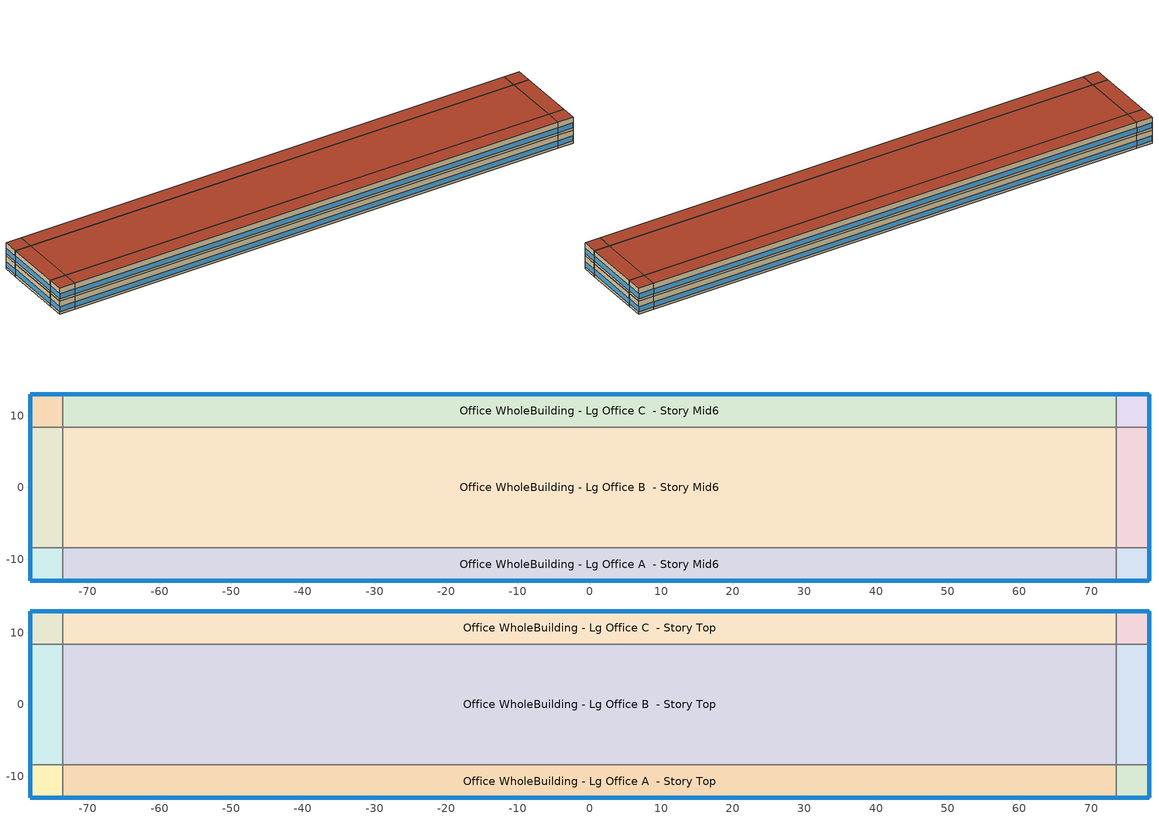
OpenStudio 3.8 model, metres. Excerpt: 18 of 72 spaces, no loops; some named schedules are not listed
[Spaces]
Office WholeBuilding - Lg Office A end_a - Story Mid6
 floor adiabatic (Typical Interior Floor): -78.08,-13.01 -78.08,-8.44 -73.51,-8.44 -73.51,-13.01 z23.77
 wall outside: -78.08,-8.44 -78.08,-13.01 -73.51,-13.01 z23.77:27.74
 wall to Office WholeBuilding - Lg Office B end_a - Story Mid6: -73.51,-8.44 -78.08,-8.44 z23.77:27.74
 wall to Office WholeBuilding - Lg Office A  - Story Mid6: -73.51,-13.01 -73.51,-8.44 z23.77:27.74
 window (Window U-0.91 SHGC 0.53): -78.08,-8.47 -78.08,-12.99 / -78.06,-13.01 -73.54,-13.01 z24.54:26.06
 ceiling adiabatic (Typical Interior Ceiling): -73.51,-13.01 -73.51,-8.44 -78.08,-8.44 -78.08,-13.01 z27.74
Office WholeBuilding - Lg Office B end_a - Story Mid6
 floor adiabatic (Typical Interior Floor): -78.08,-8.44 -78.08,8.44 -73.51,8.44 -73.51,-8.44 z23.77
 wall outside: -78.08,8.44 -78.08,-8.44 z23.77:27.74
 wall to Office WholeBuilding - Lg Office C end_a - Story Mid6: -73.51,8.44 -78.08,8.44 z23.77:27.74
 wall to Office WholeBuilding - Lg Office B  - Story Mid6: -73.51,-8.44 -73.51,8.44 z23.77:27.74
 window (Window U-0.91 SHGC 0.53): -78.08,8.42 -78.08,-8.42 z24.54:26.05
 ceiling adiabatic (Typical Interior Ceiling): -73.51,-8.44 -73.51,8.44 -78.08,8.44 -78.08,-8.44 z27.74
Office WholeBuilding - Lg Office C end_a - Story Mid6
 floor adiabatic (Typical Interior Floor): -78.08,8.44 -78.08,13.01 -73.51,13.01 -73.51,8.44 z23.77
 wall outside: -73.51,13.01 -78.08,13.01 -78.08,8.44 z23.77:27.74
 wall to Office WholeBuilding - Lg Office C  - Story Mid6: -73.51,8.44 -73.51,13.01 z23.77:27.74
 window (Window U-0.91 SHGC 0.53): -78.08,12.99 -78.08,8.47 / -73.54,13.01 -78.06,13.01 z24.54:26.06
 ceiling adiabatic (Typical Interior Ceiling): -73.51,8.44 -73.51,13.01 -78.08,13.01 -78.08,8.44 z27.74
Office WholeBuilding - Lg Office A  - Story Mid6
 floor adiabatic (Typical Interior Floor): -73.51,-13.01 -73.51,-8.44 73.51,-8.44 73.51,-13.01 z23.77
 wall outside: -73.51,-13.01 73.51,-13.01 z23.77:27.74
 wall to Office WholeBuilding - Lg Office B  - Story Mid6: 73.51,-8.44 -73.51,-8.44 z23.77:27.74
 wall to Office WholeBuilding - Lg Office A end_b - Story Mid6: 73.51,-13.01 73.51,-8.44 z23.77:27.74
 window (Window U-0.91 SHGC 0.53): -73.48,-13.01 73.48,-13.01 z24.54:26.04
 ceiling adiabatic (Typical Interior Ceiling): 73.51,-13.01 73.51,-8.44 -73.51,-8.44 -73.51,-13.01 z27.74
Office WholeBuilding - Lg Office B  - Story Mid6
 floor adiabatic (Typical Interior Floor): -73.51,-8.44 -73.51,8.44 73.51,8.44 73.51,-8.44 z23.77
 wall to Office WholeBuilding - Lg Office C  - Story Mid6: 73.51,8.44 -73.51,8.44 z23.77:27.74
 wall to Office WholeBuilding - Lg Office B end_b - Story Mid6: 73.51,-8.44 73.51,8.44 z23.77:27.74
 ceiling adiabatic (Typical Interior Ceiling): 73.51,-8.44 73.51,8.44 -73.51,8.44 -73.51,-8.44 z27.74
Office WholeBuilding - Lg Office C  - Story Mid6
 floor adiabatic (Typical Interior Floor): -73.51,8.44 -73.51,13.01 73.51,13.01 73.51,8.44 z23.77
 wall outside: 73.51,13.01 -73.51,13.01 z23.77:27.74
 wall to Office WholeBuilding - Lg Office C end_b - Story Mid6: 73.51,8.44 73.51,13.01 z23.77:27.74
 window (Window U-0.91 SHGC 0.53): 73.48,13.01 -73.48,13.01 z24.54:26.04
 ceiling adiabatic (Typical Interior Ceiling): 73.51,8.44 73.51,13.01 -73.51,13.01 -73.51,8.44 z27.74
Office WholeBuilding - Lg Office A end_b - Story Mid6
 floor adiabatic (Typical Interior Floor): 73.51,-13.01 73.51,-8.44 78.08,-8.44 78.08,-13.01 z23.77
 wall outside: 73.51,-13.01 78.08,-13.01 78.08,-8.44 z23.77:27.74
 wall to Office WholeBuilding - Lg Office B end_b - Story Mid6: 78.08,-8.44 73.51,-8.44 z23.77:27.74
 window (Window U-0.91 SHGC 0.53): 73.54,-13.01 78.06,-13.01 / 78.08,-12.99 78.08,-8.47 z24.54:26.06
 ceiling adiabatic (Typical Interior Ceiling): 78.08,-13.01 78.08,-8.44 73.51,-8.44 73.51,-13.01 z27.74
Office WholeBuilding - Lg Office B end_b - Story Mid6
 floor adiabatic (Typical Interior Floor): 73.51,-8.44 73.51,8.44 78.08,8.44 78.08,-8.44 z23.77
 wall outside: 78.08,-8.44 78.08,8.44 z23.77:27.74
 wall to Office WholeBuilding - Lg Office C end_b - Story Mid6: 78.08,8.44 73.51,8.44 z23.77:27.74
 window (Window U-0.91 SHGC 0.53): 78.08,-8.42 78.08,8.42 z24.54:26.05
 ceiling adiabatic (Typical Interior Ceiling): 78.08,-8.44 78.08,8.44 73.51,8.44 73.51,-8.44 z27.74
Office WholeBuilding - Lg Office C end_b - Story Mid6
 floor adiabatic (Typical Interior Floor): 73.51,8.44 73.51,13.01 78.08,13.01 78.08,8.44 z23.77
 wall outside: 78.08,8.44 78.08,13.01 73.51,13.01 z23.77:27.74
 window (Window U-0.91 SHGC 0.53): 78.06,13.01 73.54,13.01 / 78.08,8.47 78.08,12.99 z24.54:26.06
 ceiling adiabatic (Typical Interior Ceiling): 78.08,8.44 78.08,13.01 73.51,13.01 73.51,8.44 z27.74
Office WholeBuilding - Lg Office A end_a - Story Top
 floor adiabatic (Typical Interior Floor): -78.08,-13.01 -78.08,-8.44 -73.51,-8.44 -73.51,-13.01 z27.74
 wall outside: -78.08,-8.44 -78.08,-13.01 -73.51,-13.01 z27.74:31.7
 wall to Office WholeBuilding - Lg Office B end_a - Story Top: -73.51,-8.44 -78.08,-8.44 z27.74:31.7
 wall to Office WholeBuilding - Lg Office A  - Story Top: -73.51,-13.01 -73.51,-8.44 z27.74:31.7
 window (Window U-0.91 SHGC 0.53): -78.08,-8.47 -78.08,-12.99 / -78.06,-13.01 -73.54,-13.01 z28.5:30.02
 roof outside: -73.51,-13.01 -73.51,-8.44 -78.08,-8.44 -78.08,-13.01 z31.7
Office WholeBuilding - Lg Office B end_a - Story Top
 floor adiabatic (Typical Interior Floor): -78.08,-8.44 -78.08,8.44 -73.51,8.44 -73.51,-8.44 z27.74
 wall outside: -78.08,8.44 -78.08,-8.44 z27.74:31.7
 wall to Office WholeBuilding - Lg Office C end_a - Story Top: -73.51,8.44 -78.08,8.44 z27.74:31.7
 wall to Office WholeBuilding - Lg Office B  - Story Top: -73.51,-8.44 -73.51,8.44 z27.74:31.7
 window (Window U-0.91 SHGC 0.53): -78.08,8.42 -78.08,-8.42 z28.5:30.01
 roof outside: -73.51,-8.44 -73.51,8.44 -78.08,8.44 -78.08,-8.44 z31.7
Office WholeBuilding - Lg Office C end_a - Story Top
 floor adiabatic (Typical Interior Floor): -78.08,8.44 -78.08,13.01 -73.51,13.01 -73.51,8.44 z27.74
 wall outside: -73.51,13.01 -78.08,13.01 -78.08,8.44 z27.74:31.7
 wall to Office WholeBuilding - Lg Office C  - Story Top: -73.51,8.44 -73.51,13.01 z27.74:31.7
 window (Window U-0.91 SHGC 0.53): -73.54,13.01 -78.06,13.01 / -78.08,12.99 -78.08,8.47 z28.5:30.02
 roof outside: -73.51,8.44 -73.51,13.01 -78.08,13.01 -78.08,8.44 z31.7
Office WholeBuilding - Lg Office A  - Story Top
 floor adiabatic (Typical Interior Floor): -73.51,-13.01 -73.51,-8.44 73.51,-8.44 73.51,-13.01 z27.74
 wall outside: -73.51,-13.01 73.51,-13.01 z27.74:31.7
 wall to Office WholeBuilding - Lg Office B  - Story Top: 73.51,-8.44 -73.51,-8.44 z27.74:31.7
 wall to Office WholeBuilding - Lg Office A end_b - Story Top: 73.51,-13.01 73.51,-8.44 z27.74:31.7
 window (Window U-0.91 SHGC 0.53): -73.48,-13.01 73.48,-13.01 z28.5:30.01
 roof outside: 73.51,-13.01 73.51,-8.44 -73.51,-8.44 -73.51,-13.01 z31.7
Office WholeBuilding - Lg Office B  - Story Top
 floor adiabatic (Typical Interior Floor): -73.51,-8.44 -73.51,8.44 73.51,8.44 73.51,-8.44 z27.74
 wall to Office WholeBuilding - Lg Office C  - Story Top: 73.51,8.44 -73.51,8.44 z27.74:31.7
 wall to Office WholeBuilding - Lg Office B end_b - Story Top: 73.51,-8.44 73.51,8.44 z27.74:31.7
 roof outside: 73.51,-8.44 73.51,8.44 -73.51,8.44 -73.51,-8.44 z31.7
Office WholeBuilding - Lg Office C  - Story Top
 floor adiabatic (Typical Interior Floor): -73.51,8.44 -73.51,13.01 73.51,13.01 73.51,8.44 z27.74
 wall outside: 73.51,13.01 -73.51,13.01 z27.74:31.7
 wall to Office WholeBuilding - Lg Office C end_b - Story Top: 73.51,8.44 73.51,13.01 z27.74:31.7
 window (Window U-0.91 SHGC 0.53): 73.48,13.01 -73.48,13.01 z28.5:30.01
 roof outside: 73.51,8.44 73.51,13.01 -73.51,13.01 -73.51,8.44 z31.7
Office WholeBuilding - Lg Office A end_b - Story Top
 floor adiabatic (Typical Interior Floor): 73.51,-13.01 73.51,-8.44 78.08,-8.44 78.08,-13.01 z27.74
 wall outside: 73.51,-13.01 78.08,-13.01 78.08,-8.44 z27.74:31.7
 wall to Office WholeBuilding - Lg Office B end_b - Story Top: 78.08,-8.44 73.51,-8.44 z27.74:31.7
 window (Window U-0.91 SHGC 0.53): 73.54,-13.01 78.06,-13.01 / 78.08,-12.99 78.08,-8.47 z28.5:30.02
 roof outside: 78.08,-13.01 78.08,-8.44 73.51,-8.44 73.51,-13.01 z31.7
Office WholeBuilding - Lg Office B end_b - Story Top
 floor adiabatic (Typical Interior Floor): 73.51,-8.44 73.51,8.44 78.08,8.44 78.08,-8.44 z27.74
 wall outside: 78.08,-8.44 78.08,8.44 z27.74:31.7
 wall to Office WholeBuilding - Lg Office C end_b - Story Top: 78.08,8.44 73.51,8.44 z27.74:31.7
 window (Window U-0.91 SHGC 0.53): 78.08,-8.42 78.08,8.42 z28.5:30.01
 roof outside: 78.08,-8.44 78.08,8.44 73.51,8.44 73.51,-8.44 z31.7
Office WholeBuilding - Lg Office C end_b - Story Top
 floor adiabatic (Typical Interior Floor): 73.51,8.44 73.51,13.01 78.08,13.01 78.08,8.44 z27.74
 wall outside: 78.08,8.44 78.08,13.01 73.51,13.01 z27.74:31.7
 window (Window U-0.91 SHGC 0.53): 78.06,13.01 73.54,13.01 / 78.08,8.47 78.08,12.99 z28.5:30.02
 roof outside: 78.08,8.44 78.08,13.01 73.51,13.01 73.51,8.44 z31.7
[Site]
Houston Dw Hooks_TX_USA: Latitude {deg}=30.06; Longitude {deg}=-95.55; Time Zone {hr}=-6; Elevation {m}=46; Terrain=City
[Site:WaterMainsTemperature]
Calculation Method=Correlation; Annual Average Outdoor Air Temperature {C}=20.83; Maximum Difference In Monthly Average Outdoor Air Temperatures {deltaC}=19.84
[SizingPeriod:DesignDay] Barometric Pressure {Pa}=100774; Rain Indicator=No; Snow Indicator=No; Day of Month=21; Daylight Saving Time Indicator=No; Humidity Condition Type=Wetbulb; Dry-Bulb Temperature Range Modifier Type=DefaultMultipliers
Name | Maximum Dry-Bulb Temperature {C} | Daily Dry-Bulb Temperature Range {deltaC} | Wind Speed {m/s} | Wind Direction {deg} | Month | Day Type | Wetbulb or DewPoint at Maximum Dry-Bulb {C} | Solar Model Indicator | ASHRAE Clear Sky Optical Depth for Beam Irradiance | ASHRAE Clear Sky Optical Depth for Diffuse Irradiance | Sky Clearness
Houston Dw Hooks Ann Clg .4% Condns DB=>MWB 1 | 37 | 11 | 2.9 | 190 | 8 | SummerDesignDay | 24.5 | ASHRAETau | 0.4 | 2.405
Houston Dw Hooks Ann Clg .4% Condns WB=>MDB 1 | 31.2 | 11 | 2.9 | 190 | 8 | SummerDesignDay | 26.8 | ASHRAETau | 0.4 | 2.405
Houston Dw Hooks Ann Htg 99.6% Condns DB 1 | -1.2 | 0 | 1.5 | 0 | 12 | WinterDesignDay | -1.2 | ASHRAEClearSky |  |  | 0
Houston Dw Hooks August .4% Condns DB=>MCWB 1 | 37.7 | 11 | 2.9 | 190 | 8 | SummerDesignDay | 24.5 | ASHRAETau | 0.4 | 2.405
[ClimateZones]
Climate Zone Institution Name 1=ASHRAE; Climate Zone Document Name 1=ANSI/ASHRAE Standard 169; Climate Zone Document Year 1=2006; Climate Zone Value 1=ASHRAE 169-2013-2A
[Building]
ComStock DOE Ref Pre-1980|LargeOffice: North Axis {deg}=315; Default Construction Set=ComStock DOE Ref Pre-1980 - Office - ASHRAE 169-2013-2A; Default Schedule Set=Building Default Schedule Set; Standards Building Type=Office
[Site:GroundTemperature:FCfactorMethod]
January Ground Temperature {C}=24.2; February Ground Temperature {C}=18.9; March Ground Temperature {C}=15.7; April Ground Temperature {C}=13.6; May Ground Temperature {C}=15.5; June Ground Temperature {C}=17.1; July Ground Temperature {C}=21.2; August Ground Temperature {C}=26.9; September Ground Temperature {C}=27.6; October Ground Temperature {C}=27.9; November Ground Temperature {C}=27.4; December Ground Temperature {C}=26.2
[DefaultConstructionSet]
ComStock DOE Ref Pre-1980 - Office - ASHRAE 169-2013-2A: Default Exterior Surface Constructions=Default Surface Constructions 1; Default Interior Surface Constructions=Default Surface Constructions 2; Default Ground Contact Surface Constructions=Default Surface Constructions 3; Default Exterior SubSurface Constructions=Default Sub Surface Constructions 1; Default Interior SubSurface Constructions=Default Sub Surface Constructions 2; Interior Partition Construction=Typical Interior Partition
[DefaultSurfaceConstructions]
Name | Floor Construction | Wall Construction | Roof Ceiling Construction
Default Surface Constructions 1 | Typical Insulated Exterior Mass Floor | Typical Insulated Exterior Mass Wall R-4.35 | Typical IEAD Roof R-10.0
Default Surface Constructions 2 | Typical Interior Floor | Typical Interior Wall | Typical Interior Ceiling
Default Surface Constructions 3 | Typical Insulated Carpeted 6in Slab Floor | Typical Insulated Basement Mass Wall
[Construction]
Typical Insulated Exterior Mass Floor: 4 in. Normalweight Concrete Floor, Typical Carpet Pad
Typical Insulated Exterior Mass Wall R-4.35: 1IN Stucco, 8IN CONCRETE HW RefBldg, Typical Insulation R-1.96, 1/2IN Gypsum
Typical IEAD Roof R-10.0: Roof Membrane, Typical Insulation R-8.88, Metal Roof Surface
Typical Interior Floor: 100mm Normalweight concrete floor, CP02 CARPET PAD
Typical Interior Wall: G01 13mm gypsum board, G01 13mm gypsum board
Typical Interior Ceiling: CP02 CARPET PAD, 100mm Normalweight concrete floor
Typical Insulated Carpeted 6in Slab Floor: 6 in. Normalweight Concrete Floor, Typical Carpet Pad
Typical Insulated Basement Mass Wall: 8 in. Concrete Block Basement Wall
U 1.22 SHGC 0.54 Simple Glazing Window U-1.22 SHGC 0.54: U 1.22 SHGC 0.54 Simple Glazing U-1.22 SHGC 0.54
U 1.22 SHGC 0.54 Simple Glazing Window U-1.22 SHGC 0.54 1: U 1.22 SHGC 0.54 Simple Glazing U-1.22 SHGC 0.54 1
Typical Insulated Metal Door: F08 Metal surface, Typical Insulation
U 0.88 SHGC 0.16 Sgl Ref-A-L Clr 6mm: REF A CLEAR LO 6MM
Typical Overhead Door: Typical Insulation
Typical Interior Window: Clear 3mm
Typical Interior Door; Typical Interior Partition: G05 25mm wood
InteriorFurnishings 1: Std Wood 6inch 1
Window U-0.91 SHGC 0.53: Simple Glazing Single - No LowE - Tinted/Reflective - Wood
[Material:NoMass] Roughness=Smooth; Thermal Absorptance=0.9; Solar Absorptance=0.7
Name | Thermal Resistance {m2-K/W} | Visible Absorptance
Typical Insulation R-1.96 | 0.34506 | 0.7
Typical Carpet Pad; CP02 CARPET PAD | 0.21648 | 0.8
Typical Insulation R-8.88 | 1.56434 | 0.7
Typical Insulation | 0.0282222 | 0.7
[Material] Thermal Absorptance=0.9
Name | Roughness | Thickness {m} | Conductivity {W/m-K} | Density {kg/m3} | Specific Heat {J/kg-K} | Solar Absorptance | Visible Absorptance
4 in. Normalweight Concrete Floor | MediumRough | 0.1016 | 2.31 | 2322 | 832 | 0.7 | 0.7
1IN Stucco | Smooth | 0.0253 | 0.6918 | 1858 | 837 | 0.7 | 0.92
8IN CONCRETE HW RefBldg | Rough | 0.2032 | 1.311 | 2240 | 836.8 | 0.7 | 0.7
1/2IN Gypsum | Smooth | 0.0127 | 0.16 | 784.9 | 830 | 0.4 | 0.4
Roof Membrane | VeryRough | 0.0095 | 0.16 | 1121.29 | 1460 | 0.7 | 0.7
Metal Roof Surface; F08 Metal surface | Smooth | 0.0008 | 45.28 | 7824 | 500 | 0.7 | 0.7
100mm Normalweight concrete floor | MediumRough | 0.1016 | 2.31045 | 2322 | 832.557 | 0.7 | 0.7
G01 13mm gypsum board | Smooth | 0.0127 | 0.160031 | 800.001 | 1090.73 | 0.7 | 0.5
6 in. Normalweight Concrete Floor | MediumRough | 0.1524 | 2.31 | 2322 | 832 | 0.7 | 0.7
8 in. Concrete Block Basement Wall | MediumRough | 0.2032 | 1.326 | 1842 | 912 | 0.7 | 0.7
G05 25mm wood | MediumSmooth | 0.0254 | 0.15 | 608 | 1630 | 0.5 | 0.5
Std Wood 6inch 1 | MediumSmooth | 0.15 | 0.12 | 540 | 1210 | 0.7 | 0.7
[DefaultSubSurfaceConstructions]
Name | Fixed Window Construction | Operable Window Construction | Door Construction | Glass Door Construction | Overhead Door Construction | Tubular Daylight Dome Construction | Tubular Daylight Diffuser Construction
Default Sub Surface Constructions 1 | U 1.22 SHGC 0.54 Simple Glazing Window U-1.22 SHGC 0.54 | U 1.22 SHGC 0.54 Simple Glazing Window U-1.22 SHGC 0.54 1 | Typical Insulated Metal Door | U 0.88 SHGC 0.16 Sgl Ref-A-L Clr 6mm | Typical Overhead Door | Typical Interior Window | Typical Interior Window
Default Sub Surface Constructions 2 | Typical Interior Window | Typical Interior Window | Typical Interior Door
[WindowMaterial:SimpleGlazingSystem]
Name | U-Factor {W/m2-K} | Solar Heat Gain Coefficient | Visible Transmittance
U 1.22 SHGC 0.54 Simple Glazing U-1.22 SHGC 0.54; U 1.22 SHGC 0.54 Simple Glazing U-1.22 SHGC 0.54 1 | 6.92748 | 0.54 | 0.38
Simple Glazing Single - No LowE - Tinted/Reflective - Wood | 5.16722 | 0.525 | 0.436
[WindowMaterial:Glazing] Optical Data Type=SpectralAverage; Infrared Transmittance at Normal Incidence=0; Front Side Infrared Hemispherical Emissivity=0.84; Conductivity {W/m-K}=0.9; Dirt Correction Factor for Solar and Visible Transmittance=1; Solar Diffusing=No
Name | Thickness {m} | Solar Transmittance at Normal Incidence | Front Side Solar Reflectance at Normal Incidence | Back Side Solar Reflectance at Normal Incidence | Visible Transmittance at Normal Incidence | Front Side Visible Reflectance at Normal Incidence | Back Side Visible Reflectance at Normal Incidence | Back Side Infrared Hemispherical Emissivity
REF A CLEAR LO 6MM | 0.006 | 0.066 | 0.341 | 0.493 | 0.08 | 0.41 | 0.37 | 0.4
Clear 3mm | 0.003 | 0.837 | 0.075 | 0.075 | 0.898 | 0.081 | 0.081 | 0.84
[SpaceType]
Office WholeBuilding - Lg Office - ComStock DOE Ref Pre-1980: Default Schedule Set=Office WholeBuilding - Lg Office Schedule Set; Design Specification Outdoor Air Object=Office WholeBuilding - Lg Office Ventilation; Standards Building Type=Office; Standards Space Type=WholeBuilding - Lg Office
[BuildingStory] Nominal Floor to Floor Height {m}=3.9624
Name | Nominal Z Coordinate {m}
Story Mid6 | 23.7744
Story Top | 27.7368
[Space] Space Type=Office WholeBuilding - Lg Office - ComStock DOE Ref Pre-1980
Name | Building Story | Thermal Zone
Office WholeBuilding - Lg Office A end_a - Story Mid6 | Story Mid6 | Zone Office WholeBuilding - Lg Office A end_a - Story Mid6
Office WholeBuilding - Lg Office B end_a - Story Mid6 | Story Mid6 | Zone Office WholeBuilding - Lg Office B end_a - Story Mid6
Office WholeBuilding - Lg Office C end_a - Story Mid6 | Story Mid6 | Zone Office WholeBuilding - Lg Office C end_a - Story Mid6
Office WholeBuilding - Lg Office A  - Story Mid6 | Story Mid6 | Zone Office WholeBuilding - Lg Office A  - Story Mid6
Office WholeBuilding - Lg Office B  - Story Mid6 | Story Mid6 | Zone Office WholeBuilding - Lg Office B  - Story Mid6
Office WholeBuilding - Lg Office C  - Story Mid6 | Story Mid6 | Zone Office WholeBuilding - Lg Office C  - Story Mid6
Office WholeBuilding - Lg Office A end_b - Story Mid6 | Story Mid6 | Zone Office WholeBuilding - Lg Office A end_b - Story Mid6
Office WholeBuilding - Lg Office B end_b - Story Mid6 | Story Mid6 | Zone Office WholeBuilding - Lg Office B end_b - Story Mid6
Office WholeBuilding - Lg Office C end_b - Story Mid6 | Story Mid6 | Zone Office WholeBuilding - Lg Office C end_b - Story Mid6
Office WholeBuilding - Lg Office A end_a - Story Top | Story Top | Zone Office WholeBuilding - Lg Office A end_a - Story Top
Office WholeBuilding - Lg Office B end_a - Story Top | Story Top | Zone Office WholeBuilding - Lg Office B end_a - Story Top
Office WholeBuilding - Lg Office C end_a - Story Top | Story Top | Zone Office WholeBuilding - Lg Office C end_a - Story Top
Office WholeBuilding - Lg Office A  - Story Top | Story Top | Zone Office WholeBuilding - Lg Office A  - Story Top
Office WholeBuilding - Lg Office B  - Story Top | Story Top | Zone Office WholeBuilding - Lg Office B  - Story Top
Office WholeBuilding - Lg Office C  - Story Top | Story Top | Zone Office WholeBuilding - Lg Office C  - Story Top
Office WholeBuilding - Lg Office A end_b - Story Top | Story Top | Zone Office WholeBuilding - Lg Office A end_b - Story Top
Office WholeBuilding - Lg Office B end_b - Story Top | Story Top | Zone Office WholeBuilding - Lg Office B end_b - Story Top
Office WholeBuilding - Lg Office C end_b - Story Top | Story Top | Zone Office WholeBuilding - Lg Office C end_b - Story Top
[ThermalZone] Multiplier=1; Use Ideal Air Loads=No
Name | Thermostat
Zone Office WholeBuilding - Lg Office A end_a - Story Mid6 | Office WholeBuilding - Lg Office - ComStock DOE Ref Pre-1980 Thermostat 14
Zone Office WholeBuilding - Lg Office B end_a - Story Mid6 | Office WholeBuilding - Lg Office - ComStock DOE Ref Pre-1980 Thermostat 38
Zone Office WholeBuilding - Lg Office C end_a - Story Mid6 | Office WholeBuilding - Lg Office - ComStock DOE Ref Pre-1980 Thermostat 62
Zone Office WholeBuilding - Lg Office A  - Story Mid6 | Office WholeBuilding - Lg Office - ComStock DOE Ref Pre-1980 Thermostat 6
Zone Office WholeBuilding - Lg Office B  - Story Mid6 | Office WholeBuilding - Lg Office - ComStock DOE Ref Pre-1980 Thermostat 30
Zone Office WholeBuilding - Lg Office C  - Story Mid6 | Office WholeBuilding - Lg Office - ComStock DOE Ref Pre-1980 Thermostat 54
Zone Office WholeBuilding - Lg Office A end_b - Story Mid6 | Office WholeBuilding - Lg Office - ComStock DOE Ref Pre-1980 Thermostat 22
Zone Office WholeBuilding - Lg Office B end_b - Story Mid6 | Office WholeBuilding - Lg Office - ComStock DOE Ref Pre-1980 Thermostat 46
Zone Office WholeBuilding - Lg Office C end_b - Story Mid6 | Office WholeBuilding - Lg Office - ComStock DOE Ref Pre-1980 Thermostat 70
Zone Office WholeBuilding - Lg Office A end_a - Story Top | Office WholeBuilding - Lg Office - ComStock DOE Ref Pre-1980 Thermostat 15
Zone Office WholeBuilding - Lg Office B end_a - Story Top | Office WholeBuilding - Lg Office - ComStock DOE Ref Pre-1980 Thermostat 39
Zone Office WholeBuilding - Lg Office C end_a - Story Top | Office WholeBuilding - Lg Office - ComStock DOE Ref Pre-1980 Thermostat 63
Zone Office WholeBuilding - Lg Office A  - Story Top | Office WholeBuilding - Lg Office - ComStock DOE Ref Pre-1980 Thermostat 7
Zone Office WholeBuilding - Lg Office B  - Story Top | Office WholeBuilding - Lg Office - ComStock DOE Ref Pre-1980 Thermostat 31
Zone Office WholeBuilding - Lg Office C  - Story Top | Office WholeBuilding - Lg Office - ComStock DOE Ref Pre-1980 Thermostat 55
Zone Office WholeBuilding - Lg Office A end_b - Story Top | Office WholeBuilding - Lg Office - ComStock DOE Ref Pre-1980 Thermostat 23
Zone Office WholeBuilding - Lg Office B end_b - Story Top | Office WholeBuilding - Lg Office - ComStock DOE Ref Pre-1980 Thermostat 47
Zone Office WholeBuilding - Lg Office C end_b - Story Top | Office WholeBuilding - Lg Office - ComStock DOE Ref Pre-1980 Thermostat 71
[People:Definition]
Office WholeBuilding - Lg Office People Definition: Number of People Calculation Method=People/Area; People per Space Floor Area {person/m2}=0.0538196; Fraction Radiant=0.3
[People]
Office WholeBuilding - Lg Office People: People Definition=Office WholeBuilding - Lg Office People Definition; Space or SpaceType=Office WholeBuilding - Lg Office - ComStock DOE Ref Pre-1980; Work Efficiency Schedule=Work Efficiency Schedule; Clothing Insulation Schedule=Clothing Schedule; Air Velocity Schedule=Air Velocity Schedule; Multiplier=1
[Lights:Definition] Design Level Calculation Method=Watts/Area; Fraction Visible=0.2; Return Air Fraction=0
Name | Watts per Space Floor Area {W/m2} | Fraction Radiant
Office WholeBuilding - Lg Office - ComStock DOE Ref Pre-1980 General Lights Definition | 6.48438 | 0.31
Office WholeBuilding - Lg Office - ComStock DOE Ref Pre-1980 Wall Wash Lights Definition | 6.28133 | 0.125
[ElectricEquipment:Definition]
Office WholeBuilding - Lg Office Elec Equip Definition: Design Level Calculation Method=Watts/Area; Watts per Space Floor Area {W/m2}=8.07293; Fraction Latent=0; Fraction Radiant=0.5; Fraction Lost=0
[ElectricEquipment]
Office WholeBuilding - Lg Office Elec Equip: Electric Equipment Definition=Office WholeBuilding - Lg Office Elec Equip Definition; Space or SpaceType=Office WholeBuilding - Lg Office - ComStock DOE Ref Pre-1980; Schedule=Office BLDG_EQUIP_EndUseData BPR Adjusted
[DesignSpecification:OutdoorAir]
Office WholeBuilding - Lg Office Ventilation: Outdoor Air Method=Sum; Outdoor Air Flow per Person {m3/s-person}=0.00943895
[DefaultScheduleSet]
Name | Number of People Schedule | People Activity Level Schedule | Lighting Schedule | Electric Equipment Schedule | Infiltration Schedule | Hours of Operation Schedule
Office WholeBuilding - Lg Office Schedule Set | Large Office Bldg Occ | Large Office Activity | Office BLDG_LIGHT_EndUseData | Office BLDG_EQUIP_EndUseData | Large Office Infil Quarter On
Building Default Schedule Set |  |  |  |  |  | Building Hours of Operation NonResidential
[Exterior:Lights:Definition]
Name | Design Level {W}
Parking Areas and Drives Def (W/ft^2) | 0.0414577
Building Facades Def (W/ft^2) | 0.2
Main Entries Def (W/ft) | 30
Other Doors Def (W/ft) | 20
[Exterior:Lights] Schedule=Always On Discrete; Control Option=AstronomicalClock
Name | Exterior Lights Definition | Multiplier
Parking Areas and Drives | Parking Areas and Drives Def (W/ft^2) | 228629
Building Facades | Building Facades Def (W/ft^2) | 15541.2
Main Entries | Main Entries Def (W/ft) | 35
Other Doors | Other Doors Def (W/ft) | 52.5
[ThermostatSetpoint:DualSetpoint] Heating Setpoint Temperature Schedule=Large Office HtgSetp; Cooling Setpoint Temperature Schedule=Large Office ClgSetp
Office WholeBuilding - Lg Office - ComStock DOE Ref Pre-1980 Thermostat 6; Office WholeBuilding - Lg Office - ComStock DOE Ref Pre-1980 Thermostat 7; Office WholeBuilding - Lg Office - ComStock DOE Ref Pre-1980 Thermostat 14; Office WholeBuilding - Lg Office - ComStock DOE Ref Pre-1980 Thermostat 15; Office WholeBuilding - Lg Office - ComStock DOE Ref Pre-1980 Thermostat 22; Office WholeBuilding - Lg Office - ComStock DOE Ref Pre-1980 Thermostat 23; Office WholeBuilding - Lg Office - ComStock DOE Ref Pre-1980 Thermostat 30; Office WholeBuilding - Lg Office - ComStock DOE Ref Pre-1980 Thermostat 31; Office WholeBuilding - Lg Office - ComStock DOE Ref Pre-1980 Thermostat 38; Office WholeBuilding - Lg Office - ComStock DOE Ref Pre-1980 Thermostat 39; Office WholeBuilding - Lg Office - ComStock DOE Ref Pre-1980 Thermostat 46; Office WholeBuilding - Lg Office - ComStock DOE Ref Pre-1980 Thermostat 47; Office WholeBuilding - Lg Office - ComStock DOE Ref Pre-1980 Thermostat 54; Office WholeBuilding - Lg Office - ComStock DOE Ref Pre-1980 Thermostat 55; Office WholeBuilding - Lg Office - ComStock DOE Ref Pre-1980 Thermostat 62; Office WholeBuilding - Lg Office - ComStock DOE Ref Pre-1980 Thermostat 63; Office WholeBuilding - Lg Office - ComStock DOE Ref Pre-1980 Thermostat 70; Office WholeBuilding - Lg Office - ComStock DOE Ref Pre-1980 Thermostat 71
[InternalMass:Definition]
Internal Mass Definition 2: Construction=InteriorFurnishings 1; Design Level Calculation Method=SurfaceArea/Area; Surface Area per Space Floor Area=2
[InternalMass] Internal Mass Definition=Internal Mass Definition 2; Multiplier=1
Name | Space or SpaceType
Office WholeBuilding - Lg Office B end_b - Story Top Mass | Office WholeBuilding - Lg Office B end_b - Story Top
Office WholeBuilding - Lg Office C  - Story Top Mass | Office WholeBuilding - Lg Office C  - Story Top
Office WholeBuilding - Lg Office A  - Story Top Mass | Office WholeBuilding - Lg Office A  - Story Top
Office WholeBuilding - Lg Office C end_a - Story Top Mass | Office WholeBuilding - Lg Office C end_a - Story Top
Office WholeBuilding - Lg Office B end_a - Story Top Mass | Office WholeBuilding - Lg Office B end_a - Story Top
Office WholeBuilding - Lg Office A end_a - Story Top Mass | Office WholeBuilding - Lg Office A end_a - Story Top
Office WholeBuilding - Lg Office C end_b - Story Mid6 Mass | Office WholeBuilding - Lg Office C end_b - Story Mid6
Office WholeBuilding - Lg Office B end_b - Story Mid6 Mass | Office WholeBuilding - Lg Office B end_b - Story Mid6
Office WholeBuilding - Lg Office A end_b - Story Mid6 Mass | Office WholeBuilding - Lg Office A end_b - Story Mid6
Office WholeBuilding - Lg Office C end_b - Story Top Mass | Office WholeBuilding - Lg Office C end_b - Story Top
Office WholeBuilding - Lg Office C  - Story Mid6 Mass | Office WholeBuilding - Lg Office C  - Story Mid6
Office WholeBuilding - Lg Office A  - Story Mid6 Mass | Office WholeBuilding - Lg Office A  - Story Mid6
Office WholeBuilding - Lg Office A end_b - Story Top Mass | Office WholeBuilding - Lg Office A end_b - Story Top
Office WholeBuilding - Lg Office A end_a - Story Mid6 Mass | Office WholeBuilding - Lg Office A end_a - Story Mid6
Office WholeBuilding - Lg Office C end_a - Story Mid6 Mass | Office WholeBuilding - Lg Office C end_a - Story Mid6
Office WholeBuilding - Lg Office B end_a - Story Mid6 Mass | Office WholeBuilding - Lg Office B end_a - Story Mid6
Office WholeBuilding - Lg Office B  - Story Top Mass | Office WholeBuilding - Lg Office B  - Story Top
Office WholeBuilding - Lg Office B  - Story Mid6 Mass | Office WholeBuilding - Lg Office B  - Story Mid6
[Lights] Space or SpaceType=Office WholeBuilding - Lg Office - ComStock DOE Ref Pre-1980; Schedule=Office BLDG_LIGHT_EndUseData BPR Adjusted; Fraction Replaceable=1
Name | Lights Definition
Office WholeBuilding - Lg Office - ComStock DOE Ref Pre-1980 General Lighting | Office WholeBuilding - Lg Office - ComStock DOE Ref Pre-1980 General Lights Definition
Office WholeBuilding - Lg Office - ComStock DOE Ref Pre-1980 Wall Wash Lighting | Office WholeBuilding - Lg Office - ComStock DOE Ref Pre-1980 Wall Wash Lights Definition
[SpaceInfiltration:DesignFlowRate] Design Flow Rate Calculation Method=Flow/ExteriorArea; Flow per Exterior Surface Area {m3/s-m2}=0.000413282; Velocity Term Coefficient=0
Name | Space or SpaceType | Schedule | Constant Term Coefficient | Temperature Term Coefficient | Velocity Squared Term Coefficient
Office WholeBuilding - Lg Office B end_b - Story Top HVAC On Infiltration | Office WholeBuilding - Lg Office B end_b - Story Top | Infiltration HVAC On Schedule | -0.0103 | -0.0007 | 0.0231
Office WholeBuilding - Lg Office B end_b - Story Top HVAC Off Infiltration | Office WholeBuilding - Lg Office B end_b - Story Top | Infiltration HVAC Off Schedule | 0 | 0.0164 | 0.0308
Office WholeBuilding - Lg Office C  - Story Top HVAC On Infiltration | Office WholeBuilding - Lg Office C  - Story Top | Infiltration HVAC On Schedule | -0.0103 | -0.0007 | 0.0231
Office WholeBuilding - Lg Office C  - Story Top HVAC Off Infiltration | Office WholeBuilding - Lg Office C  - Story Top | Infiltration HVAC Off Schedule | 0 | 0.0164 | 0.0308
Office WholeBuilding - Lg Office A  - Story Top HVAC On Infiltration | Office WholeBuilding - Lg Office A  - Story Top | Infiltration HVAC On Schedule | -0.0103 | -0.0007 | 0.0231
Office WholeBuilding - Lg Office A  - Story Top HVAC Off Infiltration | Office WholeBuilding - Lg Office A  - Story Top | Infiltration HVAC Off Schedule | 0 | 0.0164 | 0.0308
Office WholeBuilding - Lg Office C end_a - Story Top HVAC On Infiltration | Office WholeBuilding - Lg Office C end_a - Story Top | Infiltration HVAC On Schedule | -0.0103 | -0.0007 | 0.0231
Office WholeBuilding - Lg Office C end_a - Story Top HVAC Off Infiltration | Office WholeBuilding - Lg Office C end_a - Story Top | Infiltration HVAC Off Schedule | 0 | 0.0164 | 0.0308
Office WholeBuilding - Lg Office B end_a - Story Top HVAC On Infiltration | Office WholeBuilding - Lg Office B end_a - Story Top | Infiltration HVAC On Schedule | -0.0103 | -0.0007 | 0.0231
Office WholeBuilding - Lg Office B end_a - Story Top HVAC Off Infiltration | Office WholeBuilding - Lg Office B end_a - Story Top | Infiltration HVAC Off Schedule | 0 | 0.0164 | 0.0308
Office WholeBuilding - Lg Office A end_a - Story Top HVAC On Infiltration | Office WholeBuilding - Lg Office A end_a - Story Top | Infiltration HVAC On Schedule | -0.0103 | -0.0007 | 0.0231
Office WholeBuilding - Lg Office A end_a - Story Top HVAC Off Infiltration | Office WholeBuilding - Lg Office A end_a - Story Top | Infiltration HVAC Off Schedule | 0 | 0.0164 | 0.0308
Office WholeBuilding - Lg Office C end_b - Story Mid6 HVAC On Infiltration | Office WholeBuilding - Lg Office C end_b - Story Mid6 | Infiltration HVAC On Schedule | -0.0103 | -0.0007 | 0.0231
Office WholeBuilding - Lg Office C end_b - Story Mid6 HVAC Off Infiltration | Office WholeBuilding - Lg Office C end_b - Story Mid6 | Infiltration HVAC Off Schedule | 0 | 0.0164 | 0.0308
Office WholeBuilding - Lg Office B end_b - Story Mid6 HVAC On Infiltration | Office WholeBuilding - Lg Office B end_b - Story Mid6 | Infiltration HVAC On Schedule | -0.0103 | -0.0007 | 0.0231
Office WholeBuilding - Lg Office B end_b - Story Mid6 HVAC Off Infiltration | Office WholeBuilding - Lg Office B end_b - Story Mid6 | Infiltration HVAC Off Schedule | 0 | 0.0164 | 0.0308
Office WholeBuilding - Lg Office A end_b - Story Mid6 HVAC On Infiltration | Office WholeBuilding - Lg Office A end_b - Story Mid6 | Infiltration HVAC On Schedule | -0.0103 | -0.0007 | 0.0231
Office WholeBuilding - Lg Office A end_b - Story Mid6 HVAC Off Infiltration | Office WholeBuilding - Lg Office A end_b - Story Mid6 | Infiltration HVAC Off Schedule | 0 | 0.0164 | 0.0308
Office WholeBuilding - Lg Office C end_b - Story Top HVAC On Infiltration | Office WholeBuilding - Lg Office C end_b - Story Top | Infiltration HVAC On Schedule | -0.0103 | -0.0007 | 0.0231
Office WholeBuilding - Lg Office C end_b - Story Top HVAC Off Infiltration | Office WholeBuilding - Lg Office C end_b - Story Top | Infiltration HVAC Off Schedule | 0 | 0.0164 | 0.0308
Office WholeBuilding - Lg Office C  - Story Mid6 HVAC On Infiltration | Office WholeBuilding - Lg Office C  - Story Mid6 | Infiltration HVAC On Schedule | -0.0103 | -0.0007 | 0.0231
Office WholeBuilding - Lg Office C  - Story Mid6 HVAC Off Infiltration | Office WholeBuilding - Lg Office C  - Story Mid6 | Infiltration HVAC Off Schedule | 0 | 0.0164 | 0.0308
Office WholeBuilding - Lg Office A  - Story Mid6 HVAC On Infiltration | Office WholeBuilding - Lg Office A  - Story Mid6 | Infiltration HVAC On Schedule | -0.0103 | -0.0007 | 0.0231
Office WholeBuilding - Lg Office A  - Story Mid6 HVAC Off Infiltration | Office WholeBuilding - Lg Office A  - Story Mid6 | Infiltration HVAC Off Schedule | 0 | 0.0164 | 0.0308
Office WholeBuilding - Lg Office A end_b - Story Top HVAC On Infiltration | Office WholeBuilding - Lg Office A end_b - Story Top | Infiltration HVAC On Schedule | -0.0103 | -0.0007 | 0.0231
Office WholeBuilding - Lg Office A end_b - Story Top HVAC Off Infiltration | Office WholeBuilding - Lg Office A end_b - Story Top | Infiltration HVAC Off Schedule | 0 | 0.0164 | 0.0308
Office WholeBuilding - Lg Office A end_a - Story Mid6 HVAC On Infiltration | Office WholeBuilding - Lg Office A end_a - Story Mid6 | Infiltration HVAC On Schedule | -0.0103 | -0.0007 | 0.0231
Office WholeBuilding - Lg Office A end_a - Story Mid6 HVAC Off Infiltration | Office WholeBuilding - Lg Office A end_a - Story Mid6 | Infiltration HVAC Off Schedule | 0 | 0.0164 | 0.0308
Office WholeBuilding - Lg Office C end_a - Story Mid6 HVAC On Infiltration | Office WholeBuilding - Lg Office C end_a - Story Mid6 | Infiltration HVAC On Schedule | -0.0103 | -0.0007 | 0.0231
Office WholeBuilding - Lg Office C end_a - Story Mid6 HVAC Off Infiltration | Office WholeBuilding - Lg Office C end_a - Story Mid6 | Infiltration HVAC Off Schedule | 0 | 0.0164 | 0.0308
Office WholeBuilding - Lg Office B end_a - Story Mid6 HVAC On Infiltration | Office WholeBuilding - Lg Office B end_a - Story Mid6 | Infiltration HVAC On Schedule | -0.0103 | -0.0007 | 0.0231
Office WholeBuilding - Lg Office B end_a - Story Mid6 HVAC Off Infiltration | Office WholeBuilding - Lg Office B end_a - Story Mid6 | Infiltration HVAC Off Schedule | 0 | 0.0164 | 0.0308
Office WholeBuilding - Lg Office B  - Story Top HVAC On Infiltration | Office WholeBuilding - Lg Office B  - Story Top | Infiltration HVAC On Schedule | -0.0103 | -0.0007 | 0.0231
Office WholeBuilding - Lg Office B  - Story Top HVAC Off Infiltration | Office WholeBuilding - Lg Office B  - Story Top | Infiltration HVAC Off Schedule | 0 | 0.0164 | 0.0308
[Schedule:Ruleset]
Name | Default Day Schedule | Summer Design Day Schedule | Winter Design Day Schedule
Clothing Schedule | Clothing Schedule Default Winter Clothes
Air Velocity Schedule | Air Velocity Schedule Default
Work Efficiency Schedule | Work Efficiency Schedule Default
Large Office Bldg Occ | Large Office Bldg Occ Default | Large Office Bldg Occ Summer Design Day | Large Office Bldg Occ Winter Design Day
Large Office Activity | Large Office Activity Default | Large Office Activity Summer Design Day | Large Office Activity Winter Design Day
Office BLDG_LIGHT_EndUseData | Office BLDG_LIGHT_EndUseData Default | Office BLDG_LIGHT_EndUseData Summer Design Day | Office BLDG_LIGHT_EndUseData Winter Design Day
Office BLDG_EQUIP_EndUseData | Office BLDG_EQUIP_EndUseData Default | Office BLDG_EQUIP_EndUseData Summer Design Day | Office BLDG_EQUIP_EndUseData Winter Design Day
Large Office Infil Quarter On | Large Office Infil Quarter On Default | Large Office Infil Quarter On Summer Design Day | Large Office Infil Quarter On Winter Design Day
Large Office HtgSetp | Large Office HtgSetp Default | Schedule Day 5 | Schedule Day 6
Large Office ClgSetp | Large Office ClgSetp Default | Schedule Day 2 | Schedule Day 3
Building Hours of Operation NonResidential | Building Hours of Operation NonResidential Default | Building Hours of Operation NonResidential Summer Design Day | Building Hours of Operation NonResidential Winter Design Day
Office BLDG_LIGHT_EndUseData BPR Adjusted | Office BLDG_LIGHT_EndUseData Default 1 | Office BLDG_LIGHT_EndUseData Summer Design Day 1 | Office BLDG_LIGHT_EndUseData Winter Design Day 1
Office BLDG_EQUIP_EndUseData BPR Adjusted | Office BLDG_EQUIP_EndUseData Default 1 | Office BLDG_EQUIP_EndUseData Summer Design Day 1 | Office BLDG_EQUIP_EndUseData Winter Design Day 1
[Schedule:Day]
Large Office Bldg Occ Default: Average, 2, 15, 0, 2, 30, 0.025, 2, 45, 0.05, 3, 0, 0.075, 3, 15, 0.1, 3, 30, 0.125, 3, 45, 0.15, 4, 0, 0.175, 4, 15, 0.2, 4, 30, 0.3875, 4, 45, 0.575, 5, 0, 0.7625, 5, 15, 0.95, 8, 15, 0.95, 8, 30, 0.8375, 8, 45, 0.725, 9, 0, 0.6125, 9, 15, 0.5, 9, 30, 0.6125, 9, 45, 0.725, 10, 0, 0.8375, 10, 15, 0.95, 13, 15, 0.95, 13, 30, 0.8875, 13, 45, 0.825, 14, 0, 0.7625, 14, 15, 0.7, 14, 30, 0.625, 14, 45, 0.55, 15, 0, 0.475, 15, 15, 0.4, 15, 45, 0.4, 16, 0, 0.3625, 16, 15, 0.325, 16, 30, 0.2875, 16, 45, 0.25, 17, 0, 0.2125, 17, 15, 0.175, 17, 30, 0.1375, 17, 45, 0.1, 18, 0, 0.09375, 18, 15, 0.0875, 18, 30, 0.08125, 18, 45, 0.075, 19, 0, 0.06875, 19, 15, 0.0625, 19, 30, 0.05625, 19, 45, 0.05, 20, 0, 0.04375, 20, 15, 0.0375, 20, 30, 0.03125, 20, 45, 0.025, 21, 0, 0.01875, 21, 15, 0.0125, 21, 30, 0.00625, 21, 45, 0, 24, 0, 0
Large Office Bldg Occ Summer Design Day: 6, 0, 0, 22, 0, 1, 24, 0, 0.05
Large Office Bldg Occ Winter Design Day; Office BLDG_LIGHT_EndUseData Winter Design Day; Office BLDG_EQUIP_EndUseData Winter Design Day: 24, 0, 0
Large Office Activity Default: Average, 24, 0, 120
Large Office Activity Winter Design Day; Large Office Activity Summer Design Day: 24, 0, 120
Office BLDG_LIGHT_EndUseData Default: Average, 0, 15, 0.050454, 0, 30, 0.0476171, 0, 45, 0.0510856, 1, 0, 0.0545542, 1, 15, 0.0580227, 1, 30, 0.0614912, 1, 45, 0.0649598, 2, 0, 0.0684283, 2, 15, 0.0718968, 2, 30, 0.0753654, 2, 45, 0.0788339, 3, 0, 0.0823025, 3, 15, 0.085771, 3, 30, 0.111016, 3, 45, 0.136262, 4, 0, 0.161507, 4, 15, 0.186752, 4, 30, 0.275585, 4, 45, 0.364419, 5, 0, 0.453253, 5, 15, 0.542086, 5, 30, 0.599833, 5, 45, 0.657579, 6, 0, 0.715326, 6, 15, 0.773073, 6, 30, 0.790609, 6, 45, 0.808144, 7, 0, 0.82568, 7, 15, 0.843215, 7, 30, 0.844911, 7, 45, 0.846607, 8, 0, 0.848304, 8, 15, 0.85, 8, 30, 0.841985, 8, 45, 0.83397, 9, 0, 0.825954, 9, 15, 0.817939, 9, 30, 0.805464, 9, 45, 0.792989, 10, 0, 0.780514, 10, 15, 0.768039, 10, 30, 0.774076, 10, 45, 0.780114, 11, 0, 0.786151, 11, 15, 0.792188, 11, 30, 0.785442, 11, 45, 0.778695, 12, 0, 0.771949, 12, 15, 0.765202, 12, 30, 0.735588, 12, 45, 0.705974, 13, 0, 0.67636, 13, 15, 0.646746, 13, 30, 0.56003, 13, 45, 0.473315, 14, 0, 0.386599, 14, 15, 0.299884, 14, 30, 0.258758, 14, 45, 0.217632, 15, 0, 0.176505, 15, 15, 0.135379, 15, 30, 0.124392, 15, 45, 0.113405, 16, 0, 0.102417, 16, 15, 0.09143, 16, 30, 0.090147, 16, 45, 0.088864, 17, 0, 0.087581, 17, 15, 0.086298, 17, 30, 0.0865627, 17, 45, 0.0868275, 18, 0, 0.0870922, 18, 15, 0.087357, 18, 30, 0.0872172, 18, 45, 0.0870775, 19, 0, 0.0869377, 19, 15, 0.086798, 19, 30, 0.0785857, 19, 45, 0.0703735, 20, 0, 0.0621613, 20, 15, 0.053949, 20, 30, 0.0527953, 20, 45, 0.0516415, 21, 0, 0.0504877, 21, 15, 0.049334, 21, 30, 0.0454997, 21, 45, 0.0416655, 22, 0, 0.0378312, 22, 15, 0.033997, 22, 30, 0.034675, 22, 45, 0.035353, 23, 0, 0.036031, 23, 15, 0.036709, 23, 30, 0.0401453, 23, 45, 0.0435815, 24, 0, 0.0470177
Office BLDG_LIGHT_EndUseData Summer Design Day; Office BLDG_EQUIP_EndUseData Summer Design Day; Building Hours of Operation NonResidential Winter Design Day; Building Hours of Operation NonResidential Summer Design Day: 24, 0, 1
Office BLDG_EQUIP_EndUseData Default: Average, 0, 15, 0.5631, 0, 30, 0.5375, 0, 45, 0.5376, 1, 0, 0.5377, 1, 15, 0.5378, 1, 30, 0.5379, 1, 45, 0.538, 2, 0, 0.5381, 2, 15, 0.5382, 2, 30, 0.5383, 2, 45, 0.5384, 3, 0, 0.5385, 3, 15, 0.5386, 3, 30, 0.55345, 3, 45, 0.5683, 4, 0, 0.58315, 4, 15, 0.598, 4, 30, 0.6198, 4, 45, 0.6416, 5, 0, 0.6634, 5, 15, 0.6852, 5, 30, 0.7091, 5, 45, 0.733, 6, 0, 0.7569, 6, 15, 0.7808, 6, 30, 0.80195, 6, 45, 0.8231, 7, 0, 0.84425, 7, 15, 0.8654, 7, 30, 0.870725, 7, 45, 0.87605, 8, 0, 0.881375, 8, 15, 0.8867, 8, 30, 0.8855, 8, 45, 0.8843, 9, 0, 0.8831, 9, 15, 0.8819, 9, 30, 0.8666, 9, 45, 0.8513, 10, 0, 0.836, 10, 15, 0.8207, 10, 30, 0.8107, 10, 45, 0.8007, 11, 0, 0.7907, 11, 15, 0.7807, 11, 30, 0.76935, 11, 45, 0.758, 12, 0, 0.74665, 12, 15, 0.7353, 12, 30, 0.719025, 12, 45, 0.70275, 13, 0, 0.686475, 13, 15, 0.6702, 13, 30, 0.65385, 13, 45, 0.6375, 14, 0, 0.62115, 14, 15, 0.6048, 14, 30, 0.5951, 14, 45, 0.5854, 15, 0, 0.5757, 15, 15, 0.566, 15, 30, 0.568025, 15, 45, 0.57005, 16, 0, 0.572075, 16, 15, 0.5741, 16, 30, 0.58375, 16, 45, 0.5934, 17, 0, 0.60305, 17, 15, 0.6127, 17, 30, 0.6241, 17, 45, 0.6355, 18, 0, 0.6469, 18, 15, 0.6583, 18, 30, 0.662075, 18, 45, 0.66585, 19, 0, 0.669625, 19, 15, 0.6734, 19, 30, 0.659798, 19, 45, 0.646195, 20, 0, 0.632593, 20, 15, 0.61899, 20, 30, 0.599167, 20, 45, 0.579345, 21, 0, 0.559523, 21, 15, 0.5397, 21, 30, 0.549925, 21, 45, 0.56015, 22, 0, 0.570375, 22, 15, 0.5806, 22, 30, 0.5805, 22, 45, 0.5804, 23, 0, 0.5803, 23, 15, 0.5802, 23, 30, 0.575925, 23, 45, 0.57165, 24, 0, 0.567375
Large Office Infil Quarter On Default; Large Office Infil Quarter On Summer Design Day: 6, 0, 1, 22, 0, 0.25, 24, 0, 1
Large Office HtgSetp Default: Average, 2, 45, 18.8889, 18, 45, 21.6667, 24, 0, 18.8889
Large Office ClgSetp Default: Average, 2, 45, 28.3333, 18, 45, 24.4444, 24, 0, 28.3333
Building Hours of Operation NonResidential Default: 4, 45, 0, 16, 45, 1, 24, 0, 0
Schedule Day 2; Schedule Day 3: 24, 0, 24.4444
Schedule Day 5; Schedule Day 6: 24, 0, 21.6667
[Schedule:Rule]
Schedule Rule 2: Schedule Ruleset=Large Office Bldg Occ; Rule Order=1; Day Schedule=Large Office Bldg Occ Sat Day; Apply Saturday=Yes; Date Specification Type=DateRange; Start Month=1; Start Day=1; End Month=12; End Day=31
Schedule Rule 3: Schedule Ruleset=Large Office Bldg Occ; Rule Order=0; Day Schedule=Large Office Bldg Occ WntrDsn|Sun Day; Date Specification Type=DateRange; Start Month=1; Start Day=1; End Month=12; End Day=31; Apply Sunday=Yes
Schedule Rule 5: Schedule Ruleset=Office BLDG_LIGHT_EndUseData; Rule Order=1; Day Schedule=Office BLDG_LIGHT_EndUseData Sat Day; Apply Saturday=Yes; Date Specification Type=DateRange; Start Month=1; Start Day=1; End Month=12; End Day=31
Schedule Rule 6: Schedule Ruleset=Office BLDG_LIGHT_EndUseData; Rule Order=0; Day Schedule=Office BLDG_LIGHT_EndUseData Sun Day; Date Specification Type=DateRange; Start Month=1; Start Day=1; End Month=12; End Day=31; Apply Sunday=Yes
Schedule Rule 8: Schedule Ruleset=Office BLDG_EQUIP_EndUseData; Rule Order=1; Day Schedule=Office BLDG_EQUIP_EndUseData Sat Day; Apply Saturday=Yes; Date Specification Type=DateRange; Start Month=1; Start Day=1; End Month=12; End Day=31
Schedule Rule 9: Schedule Ruleset=Office BLDG_EQUIP_EndUseData; Rule Order=0; Day Schedule=Office BLDG_EQUIP_EndUseData Sun Day; Date Specification Type=DateRange; Start Month=1; Start Day=1; End Month=12; End Day=31; Apply Sunday=Yes
Schedule Rule 14: Schedule Ruleset=Large Office HtgSetp; Rule Order=1; Day Schedule=Large Office HtgSetp Sat Day; Apply Saturday=Yes; Date Specification Type=DateRange; Start Month=1; Start Day=1; End Month=12; End Day=31
Schedule Rule 15: Schedule Ruleset=Large Office HtgSetp; Rule Order=0; Day Schedule=Large Office HtgSetp SmrDsn|Sun Day; Date Specification Type=DateRange; Start Month=1; Start Day=1; End Month=12; End Day=31; Apply Sunday=Yes
Schedule Rule 16: Schedule Ruleset=Large Office ClgSetp; Rule Order=1; Day Schedule=Large Office ClgSetp Sat Day; Apply Saturday=Yes; Date Specification Type=DateRange; Start Month=1; Start Day=1; End Month=12; End Day=31
Schedule Rule 17: Schedule Ruleset=Large Office ClgSetp; Rule Order=0; Day Schedule=Large Office ClgSetp WntrDsn|Sun Day; Date Specification Type=DateRange; Start Month=1; Start Day=1; End Month=12; End Day=31; Apply Sunday=Yes
Building Hours of Operation NonResidential Saturday Rule: Schedule Ruleset=Building Hours of Operation NonResidential; Rule Order=1; Day Schedule=Building Hours of Operation NonResidential Saturday; Apply Saturday=Yes; Date Specification Type=DateRange; Start Month=1; Start Day=1; End Month=12; End Day=31
Building Hours of Operation NonResidential Sunday Rule: Schedule Ruleset=Building Hours of Operation NonResidential; Rule Order=0; Day Schedule=Building Hours of Operation NonResidential Sunday; Date Specification Type=DateRange; Start Month=1; Start Day=1; End Month=12; End Day=31; Apply Sunday=Yes
autogen Large Office Activity 0: Schedule Ruleset=Large Office Activity; Rule Order=0; Day Schedule=autogen Large Office Activity 0_day_sch; Apply Saturday=Yes; Date Specification Type=SpecificDates; Apply Sunday=Yes; Apply Monday=Yes; Apply Tuesday=Yes; Apply Wednesday=Yes; Apply Thursday=Yes; Apply Friday=Yes; Specific Month 1=1; Specific Day 1=6; Specific Month 2=1; Specific Day 2=13; Specific Month 3=1; Specific Day 3=20; Specific Month 4=1; Specific Day 4=27; Specific Month 5=2; Specific Day 5=3; Specific Month 6=2; Specific Day 6=10; Specific Month 7=2; Specific Day 7=17; Specific Month 8=2; Specific Day 8=24; Specific Month 9=3; Specific Day 9=3; Specific Month 10=3; Specific Day 10=10; Specific Month 11=3; Specific Day 11=17; Specific Month 12=3; Specific Day 12=24; Specific Month 13=3; Specific Day 13=31; Specific Month 14=4; Specific Day 14=7; Specific Month 15=4; Specific Day 15=14; Specific Month 16=4; Specific Day 16=21; Specific Month 17=4; Specific Day 17=28; Specific Month 18=5; Specific Day 18=5; Specific Month 19=5; Specific Day 19=12; Specific Month 20=5; Specific Day 20=19; Specific Month 21=5; Specific Day 21=26; Specific Month 22=6; Specific Day 22=2; Specific Month 23=6; Specific Day 23=9; Specific Month 24=6; Specific Day 24=16; Specific Month 25=6; Specific Day 25=23; Specific Month 26=6; Specific Day 26=30; Specific Month 27=7; Specific Day 27=7; Specific Month 28=7; Specific Day 28=14; Specific Month 29=7; Specific Day 29=21; Specific Month 30=7; Specific Day 30=28; Specific Month 31=8; Specific Day 31=4; Specific Month 32=8; Specific Day 32=11; Specific Month 33=8; Specific Day 33=18; Specific Month 34=8; Specific Day 34=25; Specific Month 35=9; Specific Day 35=1; Specific Month 36=9; Specific Day 36=8; Specific Month 37=9; Specific Day 37=15; Specific Month 38=9; Specific Day 38=22; Specific Month 39=9; Specific Day 39=29; Specific Month 40=10; Specific Day 40=6; Specific Month 41=10; Specific Day 41=13; Specific Month 42=10; Specific Day 42=20; Specific Month 43=10; Specific Day 43=27; Specific Month 44=11; Specific Day 44=3; Specific Month 45=11; Specific Day 45=10; Specific Month 46=11; Specific Day 46=17; Specific Month 47=11; Specific Day 47=24; Specific Month 48=12; Specific Day 48=1; Specific Month 49=12; Specific Day 49=8; Specific Month 50=12; Specific Day 50=15; Specific Month 51=12; Specific Day 51=22; Specific Month 52=12; Specific Day 52=29
autogen Large Office Activity 1: Schedule Ruleset=Large Office Activity; Rule Order=1; Day Schedule=autogen Large Office Activity 1_day_sch; Apply Saturday=Yes; Date Specification Type=SpecificDates; Apply Sunday=Yes; Apply Monday=Yes; Apply Tuesday=Yes; Apply Wednesday=Yes; Apply Thursday=Yes; Apply Friday=Yes; Specific Month 1=1; Specific Day 1=7; Specific Month 2=1; Specific Day 2=14; Specific Month 3=1; Specific Day 3=21; Specific Month 4=1; Specific Day 4=28; Specific Month 5=2; Specific Day 5=4; Specific Month 6=2; Specific Day 6=11; Specific Month 7=2; Specific Day 7=18; Specific Month 8=2; Specific Day 8=25; Specific Month 9=3; Specific Day 9=4; Specific Month 10=3; Specific Day 10=11; Specific Month 11=3; Specific Day 11=18; Specific Month 12=3; Specific Day 12=25; Specific Month 13=4; Specific Day 13=1; Specific Month 14=4; Specific Day 14=8; Specific Month 15=4; Specific Day 15=15; Specific Month 16=4; Specific Day 16=22; Specific Month 17=4; Specific Day 17=29; Specific Month 18=5; Specific Day 18=6; Specific Month 19=5; Specific Day 19=13; Specific Month 20=5; Specific Day 20=20; Specific Month 21=5; Specific Day 21=27; Specific Month 22=6; Specific Day 22=3; Specific Month 23=6; Specific Day 23=10; Specific Month 24=6; Specific Day 24=17; Specific Month 25=6; Specific Day 25=24; Specific Month 26=7; Specific Day 26=1; Specific Month 27=7; Specific Day 27=8; Specific Month 28=7; Specific Day 28=15; Specific Month 29=7; Specific Day 29=22; Specific Month 30=7; Specific Day 30=29; Specific Month 31=8; Specific Day 31=5; Specific Month 32=8; Specific Day 32=12; Specific Month 33=8; Specific Day 33=19; Specific Month 34=8; Specific Day 34=26; Specific Month 35=9; Specific Day 35=2; Specific Month 36=9; Specific Day 36=9; Specific Month 37=9; Specific Day 37=16; Specific Month 38=9; Specific Day 38=23; Specific Month 39=9; Specific Day 39=30; Specific Month 40=10; Specific Day 40=7; Specific Month 41=10; Specific Day 41=14; Specific Month 42=10; Specific Day 42=21; Specific Month 43=10; Specific Day 43=28; Specific Month 44=11; Specific Day 44=4; Specific Month 45=11; Specific Day 45=11; Specific Month 46=11; Specific Day 46=18; Specific Month 47=11; Specific Day 47=25; Specific Month 48=12; Specific Day 48=2; Specific Month 49=12; Specific Day 49=9; Specific Month 50=12; Specific Day 50=16; Specific Month 51=12; Specific Day 51=23; Specific Month 52=12; Specific Day 52=30
[Schedule:Constant]
Name | Value
Always On Discrete; Infiltration HVAC On Schedule | 1
Infiltration HVAC Off Schedule | 0
